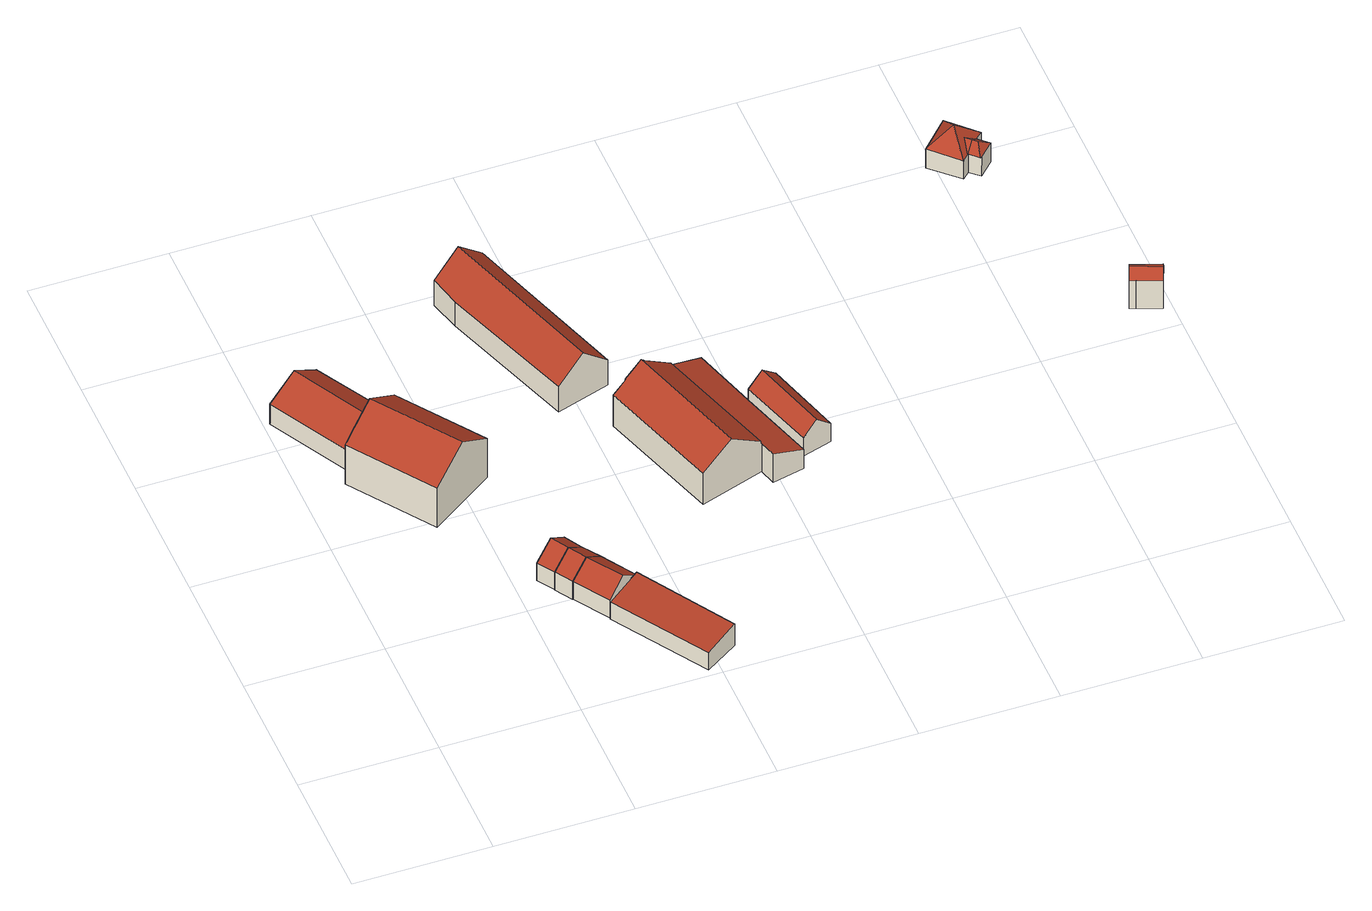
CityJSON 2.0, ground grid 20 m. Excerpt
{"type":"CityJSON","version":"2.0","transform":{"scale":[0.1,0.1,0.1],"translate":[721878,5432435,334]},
"CityObjects":{
"building1":{"type":"Building","attributes":{"Gemeindeschluessel":"09362000","HoeheDach":"341.130","HoeheGrund":"334.290","Methode":"2000","NiedrigsteTraufeDesGebaeudes":"337.904","Geometrietyp2DReferenz":"3000","measuredHeight":6.84,"function":"31001_2000","roofType":"3100"},"geometry":[{"type":"Solid","lod":"2","boundaries":[[[[0,1,2,3,4]],[[4,3,5,6,7]],[[7,8,0,4]],[[9,6,5,10,11]],[[5,3,2,10]],[[2,1,11,10]],[[7,6,9,8]],[[1,0,8,9,11]]]],"semantics":{"surfaces":[{"type":"RoofSurface","Dachneigung":"55.414","Dachorientierung":"61.708","Flaeche":"72.755","Z_MAX":"6.840","Z_MAX_ASL":"341.130","Z_MIN":"3.614","Z_MIN_ASL":"337.904"},{"type":"WallSurface","Flaeche":"46.635","Z_MAX":"6.840","Z_MAX_ASL":"341.130","Z_MIN":"0.000","Z_MIN_ASL":"334.290"},{"type":"RoofSurface","Dachneigung":"55.420","Dachorientierung":"241.712","Flaeche":"79.349","Z_MAX":"6.840","Z_MAX_ASL":"341.130","Z_MIN":"3.695","Z_MIN_ASL":"337.985"},{"type":"GroundSurface","Flaeche":"125.233","Z_MAX":"0.000","Z_MAX_ASL":"334.290","Z_MIN":"0.000","Z_MIN_ASL":"334.290"},{"type":"WallSurface","Flaeche":"20.944","Z_MAX":"3.970","Z_MAX_ASL":"338.260","Z_MIN":"0.000","Z_MIN_ASL":"334.290"},{"type":"WallSurface","Flaeche":"28.369","Z_MAX":"3.790","Z_MAX_ASL":"338.080","Z_MIN":"0.000","Z_MIN_ASL":"334.290"},{"type":"WallSurface","Flaeche":"54.493","Z_MAX":"3.695","Z_MAX_ASL":"337.985","Z_MIN":"0.000","Z_MIN_ASL":"334.290"},{"type":"WallSurface","Flaeche":"48.837","Z_MAX":"6.840","Z_MAX_ASL":"341.130","Z_MIN":"0.000","Z_MIN_ASL":"334.290"}],"values":[[0,1,2,3,4,5,6,7]]}}]},
"building2":{"type":"Building","attributes":{"Gemeindeschluessel":"09362000","HoeheDach":"345.622","HoeheGrund":"334.460","Methode":"1000","NiedrigsteTraufeDesGebaeudes":"341.639","Geometrietyp2DReferenz":"3000","measuredHeight":11.16,"function":"31001_1000","roofType":"3100"},"address":[{"Country":"Germany","Locality":"Regensburg","ThoroughfareName":"Mattinger Straße 29"}],"geometry":[{"type":"Solid","lod":"2","boundaries":[[[[12,13,14,15]],[[16,13,12,17,18]],[[19,20,15,14,21]],[[21,14,13,16]],[[19,21,16,18,22]],[[18,17,23,22]],[[17,12,15,20,23]],[[22,23,20,19]]]],"semantics":{"surfaces":[{"type":"RoofSurface","Dachneigung":"55.317","Dachorientierung":"57.137","Flaeche":"103.387","Z_MAX":"11.162","Z_MAX_ASL":"345.622","Z_MIN":"7.182","Z_MIN_ASL":"341.642"},{"type":"WallSurface","Flaeche":"105.458","Z_MAX":"11.162","Z_MAX_ASL":"345.622","Z_MIN":"0.000","Z_MIN_ASL":"334.460"},{"type":"WallSurface","Flaeche":"88.036","Z_MAX":"11.162","Z_MAX_ASL":"345.622","Z_MIN":"0.000","Z_MIN_ASL":"334.460"},{"type":"WallSurface","Flaeche":"106.280","Z_MAX":"7.182","Z_MAX_ASL":"341.642","Z_MIN":"0.000","Z_MIN_ASL":"334.460"},{"type":"GroundSurface","Flaeche":"169.809","Z_MAX":"0.000","Z_MAX_ASL":"334.460","Z_MIN":"0.000","Z_MIN_ASL":"334.460"},{"type":"WallSurface","Flaeche":"105.755","Z_MAX":"7.187","Z_MAX_ASL":"341.647","Z_MIN":"0.000","Z_MIN_ASL":"334.460"},{"type":"RoofSurface","Dachneigung":"55.317","Dachorientierung":"237.137","Flaeche":"103.114","Z_MAX":"11.162","Z_MAX_ASL":"345.622","Z_MIN":"7.179","Z_MIN_ASL":"341.639"},{"type":"WallSurface","Flaeche":"17.512","Z_MAX":"8.704","Z_MAX_ASL":"343.164","Z_MIN":"0.000","Z_MIN_ASL":"334.460"}],"values":[[0,1,2,3,4,5,6,7]]}}]},
"building3":{"type":"Building","attributes":{"Gemeindeschluessel":"09362000","HoeheDach":"340.109","HoeheGrund":"334.680","Methode":"1000","NiedrigsteTraufeDesGebaeudes":"337.919","Geometrietyp2DReferenz":"3000","measuredHeight":5.43,"function":"31001_2000","roofType":"3100"},"geometry":[{"type":"Solid","lod":"2","boundaries":[[[[24,25,26,27,28]],[[29,30,25,24]],[[31,29,24,28]],[[31,32,33,30,29]],[[27,26,33,32]],[[28,27,32,31]],[[26,25,30,33]]]],"semantics":{"surfaces":[{"type":"WallSurface","Flaeche":"25.887","Z_MAX":"5.429","Z_MAX_ASL":"340.109","Z_MIN":"0.000","Z_MIN_ASL":"334.680"},{"type":"WallSurface","Flaeche":"9.621","Z_MAX":"3.239","Z_MAX_ASL":"337.919","Z_MIN":"0.000","Z_MIN_ASL":"334.680"},{"type":"GroundSurface","Flaeche":"17.694","Z_MAX":"0.000","Z_MAX_ASL":"334.680","Z_MIN":"0.000","Z_MIN_ASL":"334.680"},{"type":"WallSurface","Flaeche":"25.967","Z_MAX":"5.429","Z_MAX_ASL":"340.109","Z_MIN":"0.000","Z_MIN_ASL":"334.680"},{"type":"RoofSurface","Dachneigung":"53.835","Dachorientierung":"238.058","Flaeche":"10.913","Z_MAX":"5.429","Z_MAX_ASL":"340.109","Z_MIN":"3.241","Z_MIN_ASL":"337.921"},{"type":"WallSurface","Flaeche":"9.583","Z_MAX":"3.258","Z_MAX_ASL":"337.938","Z_MIN":"0.000","Z_MIN_ASL":"334.680"},{"type":"RoofSurface","Dachneigung":"53.838","Dachorientierung":"58.065","Flaeche":"11.005","Z_MAX":"5.429","Z_MAX_ASL":"340.109","Z_MIN":"3.239","Z_MIN_ASL":"337.919"}],"values":[[0,1,2,3,4,5,6]]}}]},
"building4":{"type":"Building","attributes":{"Gemeindeschluessel":"09362000","HoeheDach":"340.104","HoeheGrund":"334.650","Methode":"1000","NiedrigsteTraufeDesGebaeudes":"337.921","Geometrietyp2DReferenz":"3000","measuredHeight":5.45,"function":"51009_1610","roofType":"3100"},"geometry":[{"type":"Solid","lod":"2","boundaries":[[[[34,35,36,37]],[[34,27,26,25,35]],[[36,38,39,40,37]],[[37,40,27,34]],[[39,38,25,26]],[[40,39,26,27]],[[35,25,38,36]]]],"semantics":{"surfaces":[{"type":"GroundSurface","Flaeche":"17.990","Z_MAX":"0.000","Z_MAX_ASL":"334.650","Z_MIN":"0.000","Z_MIN_ASL":"334.650"},{"type":"WallSurface","Flaeche":"26.030","Z_MAX":"5.454","Z_MAX_ASL":"340.104","Z_MIN":"0.000","Z_MIN_ASL":"334.650"},{"type":"WallSurface","Flaeche":"26.015","Z_MAX":"5.454","Z_MAX_ASL":"340.104","Z_MIN":"0.000","Z_MIN_ASL":"334.650"},{"type":"WallSurface","Flaeche":"9.860","Z_MAX":"3.275","Z_MAX_ASL":"337.925","Z_MIN":"0.000","Z_MIN_ASL":"334.650"},{"type":"RoofSurface","Dachneigung":"53.799","Dachorientierung":"57.505","Flaeche":"11.159","Z_MAX":"5.454","Z_MAX_ASL":"340.104","Z_MIN":"3.271","Z_MIN_ASL":"337.921"},{"type":"RoofSurface","Dachneigung":"53.819","Dachorientierung":"237.501","Flaeche":"11.135","Z_MAX":"5.454","Z_MAX_ASL":"340.104","Z_MIN":"3.272","Z_MIN_ASL":"337.922"},{"type":"WallSurface","Flaeche":"9.882","Z_MAX":"3.271","Z_MAX_ASL":"337.921","Z_MIN":"0.000","Z_MIN_ASL":"334.650"}],"values":[[0,1,2,3,4,5,6]]}}]},
"building5":{"type":"Building","attributes":{"Gemeindeschluessel":"09362000","HoeheDach":"340.121","HoeheGrund":"334.690","Methode":"1000","NiedrigsteTraufeDesGebaeudes":"337.877","Geometrietyp2DReferenz":"3000","measuredHeight":5.43,"function":"31001_2000","roofType":"3100"},"geometry":[{"type":"Solid","lod":"2","boundaries":[[[[41,42,43,44,45]],[[43,42,38,39]],[[45,44,40,46]],[[46,40,39,38,47]],[[44,43,39,40]],[[46,47,41,45]],[[47,38,42,41]]]],"semantics":{"surfaces":[{"type":"WallSurface","Flaeche":"25.966","Z_MAX":"5.431","Z_MAX_ASL":"340.121","Z_MIN":"0.000","Z_MIN_ASL":"334.690"},{"type":"RoofSurface","Dachneigung":"53.469","Dachorientierung":"56.977","Flaeche":"22.311","Z_MAX":"5.431","Z_MAX_ASL":"340.121","Z_MIN":"3.219","Z_MIN_ASL":"337.909"},{"type":"WallSurface","Flaeche":"19.236","Z_MAX":"3.227","Z_MAX_ASL":"337.917","Z_MIN":"0.000","Z_MIN_ASL":"334.690"},{"type":"WallSurface","Flaeche":"25.797","Z_MAX":"5.431","Z_MAX_ASL":"340.121","Z_MIN":"0.000","Z_MIN_ASL":"334.690"},{"type":"RoofSurface","Dachneigung":"53.469","Dachorientierung":"236.973","Flaeche":"22.418","Z_MAX":"5.431","Z_MAX_ASL":"340.121","Z_MIN":"3.187","Z_MIN_ASL":"337.877"},{"type":"GroundSurface","Flaeche":"35.943","Z_MAX":"0.000","Z_MAX_ASL":"334.690","Z_MIN":"0.000","Z_MIN_ASL":"334.690"},{"type":"WallSurface","Flaeche":"19.334","Z_MAX":"3.219","Z_MAX_ASL":"337.909","Z_MIN":"0.000","Z_MIN_ASL":"334.690"}],"values":[[0,1,2,3,4,5,6]]}}]},
"building6":{"type":"Building","attributes":{"Gemeindeschluessel":"09362000","HoeheDach":"338.428","HoeheGrund":"334.540","Methode":"1000","NiedrigsteTraufeDesGebaeudes":"337.601","Geometrietyp2DReferenz":"3000","measuredHeight":3.89,"function":"51009_1610","roofType":"1000"},"geometry":[{"type":"Solid","lod":"2","boundaries":[[[[48,49,50,51]],[[51,52,53,48]],[[54,49,48,53]],[[55,50,49,54]],[[54,53,52,55]],[[50,55,52,51]]]],"semantics":{"surfaces":[{"type":"GroundSurface","Flaeche":"95.929","Z_MAX":"0.000","Z_MAX_ASL":"334.540","Z_MIN":"0.000","Z_MIN_ASL":"334.540"},{"type":"WallSurface","Flaeche":"49.529","Z_MAX":"3.061","Z_MAX_ASL":"337.601","Z_MIN":"0.000","Z_MIN_ASL":"334.540"},{"type":"WallSurface","Flaeche":"20.899","Z_MAX":"3.888","Z_MAX_ASL":"338.428","Z_MIN":"0.000","Z_MIN_ASL":"334.540"},{"type":"WallSurface","Flaeche":"62.697","Z_MAX":"3.888","Z_MAX_ASL":"338.428","Z_MIN":"0.000","Z_MIN_ASL":"334.540"},{"type":"RoofSurface","Dachneigung":"82.174","Dachorientierung":"237.383","Flaeche":"96.831","Z_MAX":"3.888","Z_MAX_ASL":"338.428","Z_MIN":"3.061","Z_MIN_ASL":"337.601"},{"type":"WallSurface","Flaeche":"20.236","Z_MAX":"3.864","Z_MAX_ASL":"338.404","Z_MIN":"0.000","Z_MIN_ASL":"334.540"}],"values":[[0,1,2,3,4,5]]}}]},
"building7":{"type":"Building","attributes":{"Gemeindeschluessel":"09362000","HoeheDach":"343.430","HoeheGrund":"335.140","Methode":"2000","NiedrigsteTraufeDesGebaeudes":"339.392","Geometrietyp2DReferenz":"3000","measuredHeight":8.29,"function":"31001_2000","roofType":"3100"},"geometry":[{"type":"Solid","lod":"2","boundaries":[[[[56,57,58,59,60]],[[59,61,62,60]],[[63,64,65,66]],[[60,62,67,56]],[[58,64,63,61,59]],[[62,61,63,66,67]],[[56,67,66,65,57]],[[57,65,64,58]]]],"semantics":{"surfaces":[{"type":"GroundSurface","Flaeche":"218.106","Z_MAX":"0.000","Z_MAX_ASL":"335.140","Z_MIN":"0.000","Z_MIN_ASL":"335.140"},{"type":"WallSurface","Flaeche":"93.384","Z_MAX":"4.517","Z_MAX_ASL":"339.657","Z_MIN":"0.000","Z_MIN_ASL":"335.140"},{"type":"RoofSurface","Dachneigung":"47.495","Dachorientierung":"71.578","Flaeche":"145.321","Z_MAX":"8.290","Z_MAX_ASL":"343.430","Z_MIN":"4.527","Z_MIN_ASL":"339.667"},{"type":"WallSurface","Flaeche":"20.937","Z_MAX":"4.540","Z_MAX_ASL":"339.680","Z_MIN":"0.000","Z_MIN_ASL":"335.140"},{"type":"WallSurface","Flaeche":"52.669","Z_MAX":"8.290","Z_MAX_ASL":"343.430","Z_MIN":"0.000","Z_MIN_ASL":"335.140"},{"type":"RoofSurface","Dachneigung":"47.486","Dachorientierung":"251.578","Flaeche":"150.544","Z_MAX":"8.290","Z_MAX_ASL":"343.430","Z_MIN":"4.252","Z_MIN_ASL":"339.392"},{"type":"WallSurface","Flaeche":"52.555","Z_MAX":"8.290","Z_MAX_ASL":"343.430","Z_MIN":"0.000","Z_MIN_ASL":"335.140"},{"type":"WallSurface","Flaeche":"118.190","Z_MAX":"4.527","Z_MAX_ASL":"339.667","Z_MIN":"0.000","Z_MIN_ASL":"335.140"}],"values":[[0,1,2,3,4,5,6,7]]}}]},
"building8":{"type":"Building","attributes":{"Gemeindeschluessel":"09362000","HoeheDach":"344.850","HoeheGrund":"335.800","Methode":"2000","NiedrigsteTraufeDesGebaeudes":"337.674","Geometrietyp2DReferenz":"3000","measuredHeight":9.05,"function":"31001_2000","roofType":"3100"},"geometry":[{"type":"Solid","lod":"2","boundaries":[[[[68,69,70,71,72,73]],[[74,75,71,70,76]],[[77,78,79,80]],[[81,68,73,82,83,84]],[[85,86,87,88,89,90]],[[91,92,93,94]],[[95,90,89,96]],[[97,85,90,95]],[[98,76,70,69]],[[98,96,89,88,74,76]],[[99,100,92,91]],[[86,101,82,73,72,87]],[[102,79,78,93,92,100,84,83]],[[97,95,96,98,69,68,81,99,91,94,77,80]],[[97,80,79,102,101,86,85]],[[94,93,78,77]],[[74,88,87,75]],[[81,84,100,99]],[[75,87,72,71]],[[83,82,101,102]]]],"semantics":{"surfaces":[{"type":"WallSurface","Flaeche":"4.054","Z_MAX":"8.770","Z_MAX_ASL":"344.570","Z_MIN":"0.000","Z_MIN_ASL":"335.800"},{"type":"RoofSurface","Dachneigung":"60.448","Dachorientierung":"341.985","Flaeche":"4.534","Z_MAX":"2.610","Z_MAX_ASL":"338.410","Z_MIN":"1.874","Z_MIN_ASL":"337.674"},{"type":"WallSurface","Flaeche":"13.467","Z_MAX":"5.260","Z_MAX_ASL":"341.060","Z_MIN":"0.000","Z_MIN_ASL":"335.800"},{"type":"WallSurface","Flaeche":"33.678","Z_MAX":"8.766","Z_MAX_ASL":"344.566","Z_MIN":"0.000","Z_MIN_ASL":"335.800"},{"type":"RoofSurface","Dachneigung":"55.240","Dachorientierung":"252.116","Flaeche":"113.065","Z_MAX":"9.050","Z_MAX_ASL":"344.850","Z_MIN":"5.665","Z_MIN_ASL":"341.465"},{"type":"WallSurface","Flaeche":"41.117","Z_MAX":"3.520","Z_MAX_ASL":"339.320","Z_MIN":"0.000","Z_MIN_ASL":"335.800"},{"type":"WallSurface","Flaeche":"14.116","Z_MAX":"7.189","Z_MAX_ASL":"342.989","Z_MIN":"0.000","Z_MIN_ASL":"335.800"},{"type":"WallSurface","Flaeche":"107.565","Z_MAX":"5.671","Z_MAX_ASL":"341.471","Z_MIN":"0.000","Z_MIN_ASL":"335.800"},{"type":"WallSurface","Flaeche":"5.669","Z_MAX":"1.879","Z_MAX_ASL":"337.679","Z_MIN":"0.000","Z_MIN_ASL":"335.800"},{"type":"WallSurface","Flaeche":"4.242","Z_MAX":"7.190","Z_MAX_ASL":"342.990","Z_MIN":"0.000","Z_MIN_ASL":"335.800"},{"type":"WallSurface","Flaeche":"34.953","Z_MAX":"3.467","Z_MAX_ASL":"339.267","Z_MIN":"0.000","Z_MIN_ASL":"335.800"},{"type":"RoofSurface","Dachneigung":"55.235","Dachorientierung":"72.115","Flaeche":"114.097","Z_MAX":"9.050","Z_MAX_ASL":"344.850","Z_MIN":"5.630","Z_MIN_ASL":"341.430"},{"type":"RoofSurface","Dachneigung":"69.995","Dachorientierung":"72.112","Flaeche":"114.267","Z_MAX":"5.260","Z_MAX_ASL":"341.060","Z_MIN":"3.390","Z_MIN_ASL":"339.190"},{"type":"GroundSurface","Flaeche":"297.930","Z_MAX":"0.000","Z_MAX_ASL":"335.800","Z_MIN":"0.000","Z_MIN_ASL":"335.800"},{"type":"WallSurface","Flaeche":"72.390","Z_MAX":"9.050","Z_MAX_ASL":"344.850","Z_MIN":"0.000","Z_MIN_ASL":"335.800"},{"type":"WallSurface","Flaeche":"21.044","Z_MAX":"5.260","Z_MAX_ASL":"341.060","Z_MIN":"0.000","Z_MIN_ASL":"335.800"},{"type":"WallSurface","Flaeche":"14.770","Z_MAX":"9.050","Z_MAX_ASL":"344.850","Z_MIN":"2.609","Z_MIN_ASL":"338.409"},{"type":"WallSurface","Flaeche":"21.060","Z_MAX":"5.180","Z_MAX_ASL":"340.980","Z_MIN":"0.000","Z_MIN_ASL":"335.800"},{"type":"WallSurface","Flaeche":"2.546","Z_MAX":"9.050","Z_MAX_ASL":"344.850","Z_MIN":"2.609","Z_MIN_ASL":"338.409"},{"type":"WallSurface","Flaeche":"7.036","Z_MAX":"5.630","Z_MAX_ASL":"341.430","Z_MIN":"5.260","Z_MIN_ASL":"341.060"}],"values":[[0,1,2,3,4,5,6,7,8,9,10,11,12,13,14,15,16,17,18,19]]}}]},
"building9":{"type":"Building","attributes":{"Gemeindeschluessel":"09362000","HoeheDach":"343.370","HoeheGrund":"338.140","Methode":"2000","NiedrigsteTraufeDesGebaeudes":"341.340","Geometrietyp2DReferenz":"3000","measuredHeight":5.23,"function":"31001_2000","roofType":"3100"},"geometry":[{"type":"Solid","lod":"2","boundaries":[[[[103,104,105,106]],[[107,108,109,110]],[[111,103,106,112]],[[110,109,104,103,111]],[[104,109,108,105]],[[112,106,105,108,107]],[[112,107,110,111]]]],"semantics":{"surfaces":[{"type":"RoofSurface","Dachneigung":"48.724","Dachorientierung":"253.115","Flaeche":"35.880","Z_MAX":"5.230","Z_MAX_ASL":"343.370","Z_MIN":"3.200","Z_MIN_ASL":"341.340"},{"type":"WallSurface","Flaeche":"38.593","Z_MAX":"3.224","Z_MAX_ASL":"341.364","Z_MIN":"0.000","Z_MIN_ASL":"338.140"},{"type":"WallSurface","Flaeche":"37.986","Z_MAX":"3.255","Z_MAX_ASL":"341.395","Z_MIN":"0.000","Z_MIN_ASL":"338.140"},{"type":"WallSurface","Flaeche":"19.210","Z_MAX":"5.230","Z_MAX_ASL":"343.370","Z_MIN":"0.000","Z_MIN_ASL":"338.140"},{"type":"RoofSurface","Dachneigung":"48.722","Dachorientierung":"73.111","Flaeche":"36.246","Z_MAX":"5.230","Z_MAX_ASL":"343.370","Z_MIN":"3.224","Z_MIN_ASL":"341.364"},{"type":"WallSurface","Flaeche":"19.415","Z_MAX":"5.230","Z_MAX_ASL":"343.370","Z_MIN":"0.000","Z_MIN_ASL":"338.140"},{"type":"GroundSurface","Flaeche":"54.206","Z_MAX":"0.000","Z_MAX_ASL":"338.140","Z_MIN":"0.000","Z_MIN_ASL":"338.140"}],"values":[[0,1,2,3,4,5,6]]}}]},
"building10":{"type":"Building","attributes":{"Gemeindeschluessel":"09362000","HoeheDach":"355.100","HoeheGrund":"348.820","Methode":"2000","NiedrigsteTraufeDesGebaeudes":"352.100","Geometrietyp2DReferenz":"3000","measuredHeight":6.28,"function":"31001_2000","roofType":"4000"},"address":[{"Country":"Germany","Locality":"Regensburg","ThoroughfareName":"Sinzinger Weg 12a"}],"geometry":[{"type":"Solid","lod":"2","boundaries":[[[[113,114,115,116,117]],[[114,118,119,120,115]],[[121,122,123,124,125]],[[126,123,127,128]],[[129,130,126,119]],[[131,132,133]],[[130,124,123,126]],[[134,135,132,131]],[[113,117,132,135]],[[116,133,117]],[[122,134,131,127,123]],[[133,132,117]],[[118,136,137,129,119]],[[137,125,124,130,129]],[[119,126,128,120]],[[136,118,114,113,135,134,122,121]],[[115,120,128,127,131,133,116]],[[137,136,121,125]]]],"semantics":{"surfaces":[{"type":"WallSurface","Flaeche":"18.212","Z_MAX":"3.336","Z_MAX_ASL":"352.156","Z_MIN":"-0.000","Z_MIN_ASL":"348.820"},{"type":"WallSurface","Flaeche":"4.761","Z_MAX":"3.365","Z_MAX_ASL":"352.185","Z_MIN":"-0.000","Z_MIN_ASL":"348.820"},{"type":"WallSurface","Flaeche":"6.619","Z_MAX":"3.374","Z_MAX_ASL":"352.195","Z_MIN":"-0.000","Z_MIN_ASL":"348.820"},{"type":"RoofSurface","Dachneigung":"51.822","Dachorientierung":"46.423","Flaeche":"1.249","Z_MAX":"4.580","Z_MAX_ASL":"353.400","Z_MIN":"3.309","Z_MIN_ASL":"352.129"},{"type":"RoofSurface","Dachneigung":"51.821","Dachorientierung":"226.694","Flaeche":"2.634","Z_MAX":"4.580","Z_MAX_ASL":"353.400","Z_MIN":"3.365","Z_MIN_ASL":"352.185"},{"type":"RoofSurface","Dachneigung":"45.630","Dachorientierung":"46.692","Flaeche":"11.337","Z_MAX":"6.280","Z_MAX_ASL":"355.100","Z_MIN":"3.329","Z_MIN_ASL":"352.149"},{"type":"RoofSurface","Dachneigung":"51.821","Dachorientierung":"46.692","Flaeche":"2.654","Z_MAX":"4.580","Z_MAX_ASL":"353.400","Z_MIN":"3.354","Z_MIN_ASL":"352.174"},{"type":"WallSurface","Flaeche":"18.224","Z_MAX":"3.355","Z_MAX_ASL":"352.175","Z_MIN":"-0.000","Z_MIN_ASL":"348.820"},{"type":"WallSurface","Flaeche":"20.024","Z_MAX":"3.334","Z_MAX_ASL":"352.154","Z_MIN":"-0.000","Z_MIN_ASL":"348.820"},{"type":"RoofSurface","Dachneigung":"45.649","Dachorientierung":"226.649","Flaeche":"11.394","Z_MAX":"6.280","Z_MAX_ASL":"355.100","Z_MIN":"3.334","Z_MIN_ASL":"352.154"},{"type":"WallSurface","Flaeche":"4.857","Z_MAX":"3.354","Z_MAX_ASL":"352.174","Z_MIN":"-0.000","Z_MIN_ASL":"348.820"},{"type":"RoofSurface","Dachneigung":"42.567","Dachorientierung":"316.417","Flaeche":"12.051","Z_MAX":"6.280","Z_MAX_ASL":"355.100","Z_MIN":"3.334","Z_MIN_ASL":"352.154"},{"type":"WallSurface","Flaeche":"6.532","Z_MAX":"3.377","Z_MAX_ASL":"352.197","Z_MIN":"-0.000","Z_MIN_ASL":"348.820"},{"type":"RoofSurface","Dachneigung":"42.706","Dachorientierung":"136.416","Flaeche":"2.684","Z_MAX":"4.580","Z_MAX_ASL":"353.400","Z_MIN":"3.333","Z_MIN_ASL":"352.153"},{"type":"RoofSurface","Dachneigung":"51.832","Dachorientierung":"226.930","Flaeche":"1.251","Z_MAX":"4.580","Z_MAX_ASL":"353.400","Z_MIN":"3.280","Z_MIN_ASL":"352.101"},{"type":"GroundSurface","Flaeche":"38.802","Z_MAX":"-0.000","Z_MAX_ASL":"348.820","Z_MIN":"-0.000","Z_MIN_ASL":"348.820"},{"type":"RoofSurface","Dachneigung":"42.568","Dachorientierung":"136.417","Flaeche":"9.543","Z_MAX":"6.280","Z_MAX_ASL":"355.100","Z_MIN":"3.280","Z_MIN_ASL":"352.100"},{"type":"WallSurface","Flaeche":"10.211","Z_MAX":"3.335","Z_MAX_ASL":"352.155","Z_MIN":"-0.000","Z_MIN_ASL":"348.820"}],"values":[[0,1,2,3,4,5,6,7,8,9,10,11,12,13,14,15,16,17]]}}]},
"building11":{"type":"Building","attributes":{"Gemeindeschluessel":"09362000","HoeheDach":"360.869","HoeheGrund":"354.660","Methode":"1000","NiedrigsteTraufeDesGebaeudes":"359.779","Geometrietyp2DReferenz":"3000","measuredHeight":6.21,"function":"31001_9998","roofType":"3100"},"address":[{"Country":"Germany","Locality":"Regensburg","ThoroughfareName":"Sinzinger Weg 12b"}],"geometry":[{"type":"Solid","lod":"2","boundaries":[[[[138,139,140,141]],[[142,143,144,145,146]],[[147,145,144,148]],[[141,140,149,150]],[[150,149,146,145,147]],[[150,147,148,151,138,141]],[[140,139,142,146,149]],[[148,144,143,151]],[[151,143,142,139,138]]]],"semantics":{"surfaces":[{"type":"WallSurface","Flaeche":"17.907","Z_MAX":"5.123","Z_MAX_ASL":"359.783","Z_MIN":"-0.000","Z_MIN_ASL":"354.660"},{"type":"RoofSurface","Dachneigung":"54.898","Dachorientierung":"22.629","Flaeche":"8.509","Z_MAX":"6.209","Z_MAX_ASL":"360.869","Z_MIN":"5.119","Z_MIN_ASL":"359.779"},{"type":"WallSurface","Flaeche":"7.144","Z_MAX":"5.125","Z_MAX_ASL":"359.785","Z_MIN":"-0.000","Z_MIN_ASL":"354.660"},{"type":"WallSurface","Flaeche":"5.117","Z_MAX":"5.123","Z_MAX_ASL":"359.783","Z_MIN":"-0.000","Z_MIN_ASL":"354.660"},{"type":"WallSurface","Flaeche":"17.501","Z_MAX":"6.209","Z_MAX_ASL":"360.869","Z_MIN":"-0.000","Z_MIN_ASL":"354.660"},{"type":"GroundSurface","Flaeche":"13.924","Z_MAX":"-0.000","Z_MAX_ASL":"354.660","Z_MIN":"-0.000","Z_MIN_ASL":"354.660"},{"type":"RoofSurface","Dachneigung":"54.898","Dachorientierung":"202.630","Flaeche":"8.510","Z_MAX":"6.209","Z_MAX_ASL":"360.869","Z_MIN":"5.119","Z_MIN_ASL":"359.779"},{"type":"WallSurface","Flaeche":"15.858","Z_MAX":"5.120","Z_MAX_ASL":"359.780","Z_MIN":"-0.000","Z_MIN_ASL":"354.660"},{"type":"WallSurface","Flaeche":"17.548","Z_MAX":"6.209","Z_MAX_ASL":"360.869","Z_MIN":"-0.000","Z_MIN_ASL":"354.660"}],"values":[[0,1,2,3,4,5,6,7,8]]}}]}
},
"vertices":[
[116,547,71],[155,574,39],[116,640,41],[88,687,43],[50,669,71],[88,687,3],[9,651,3],[9,651,40],[79,521,40],[79,521,3],[116,640,3],[155,574,3],
[193,420,116],[240,453,76],[155,574,76],[108,541,116],[240,453,5],[145,388,76],[145,388,5],[79,521,5],[79,521,92],[155,574,5],[61,508,5],[61,508,76],
[297,253,7],[297,253,39],[272,237,61],[247,221,39],[247,221,7],[282,279,7],[282,279,39],[231,246,7],[231,246,39],[257,262,61],
[247,221,6],[297,253,6],[314,228,6],[263,196,6],[314,228,39],[288,212,61],[263,196,39],
[346,178,7],[346,178,39],[321,162,61],[296,145,39],[296,145,7],[263,196,7],[314,228,7],
[296,145,5],[346,178,5],[432,40,5],[383,9,5],[383,9,36],[296,145,36],[346,178,44],[432,40,44],
[288,776,11],[366,802,11],[448,554,11],[370,529,11],[300,730,11],[370,529,57],[300,730,54],[409,542,94],[448,554,57],[366,802,57],[327,789,94],[288,776,57],
[475,489,18],[470,502,18],[470,502,37],[474,490,44],[474,490,106],[475,489,106],[445,480,44],[471,489,44],[441,493,37],[584,297,18],[584,297,71],[577,322,70],[577,322,18],[520,503,18],[518,503,74],[518,503,71],[520,503,70],[483,291,75],[529,306,109],[471,489,109],[445,480,90],[446,479,90],[425,472,75],[596,421,18],[596,421,53],[631,308,53],[631,308,18],[425,472,18],[446,479,18],[483,291,18],[441,493,18],[567,519,18],[567,519,52],[576,322,74],[576,322,71],
[631,308,74],[652,315,94],[618,428,94],[596,421,73],[640,436,41],[640,436,74],[674,321,74],[674,321,41],[631,308,41],[596,421,41],
[936,657,148],[975,619,148],[975,619,181],[974,619,182],[936,657,182],[985,629,148],[985,629,182],[984,628,181],[1020,637,148],[1006,651,148],[1006,651,182],[1020,638,182],[1020,637,182],[995,640,194],[1006,652,181],[987,648,194],[998,616,182],[1001,635,194],[1016,662,181],[977,700,182],[976,659,211],[1016,662,148],[977,700,148],[999,616,148],[999,616,182],
[1112,240,207],[1112,240,258],[1079,253,258],[1079,253,207],[1118,255,269],[1123,270,258],[1094,280,258],[1081,285,258],[1076,271,269],[1081,285,207],[1094,280,207],[1070,256,258],[1070,256,207],[1123,270,207]
]}
